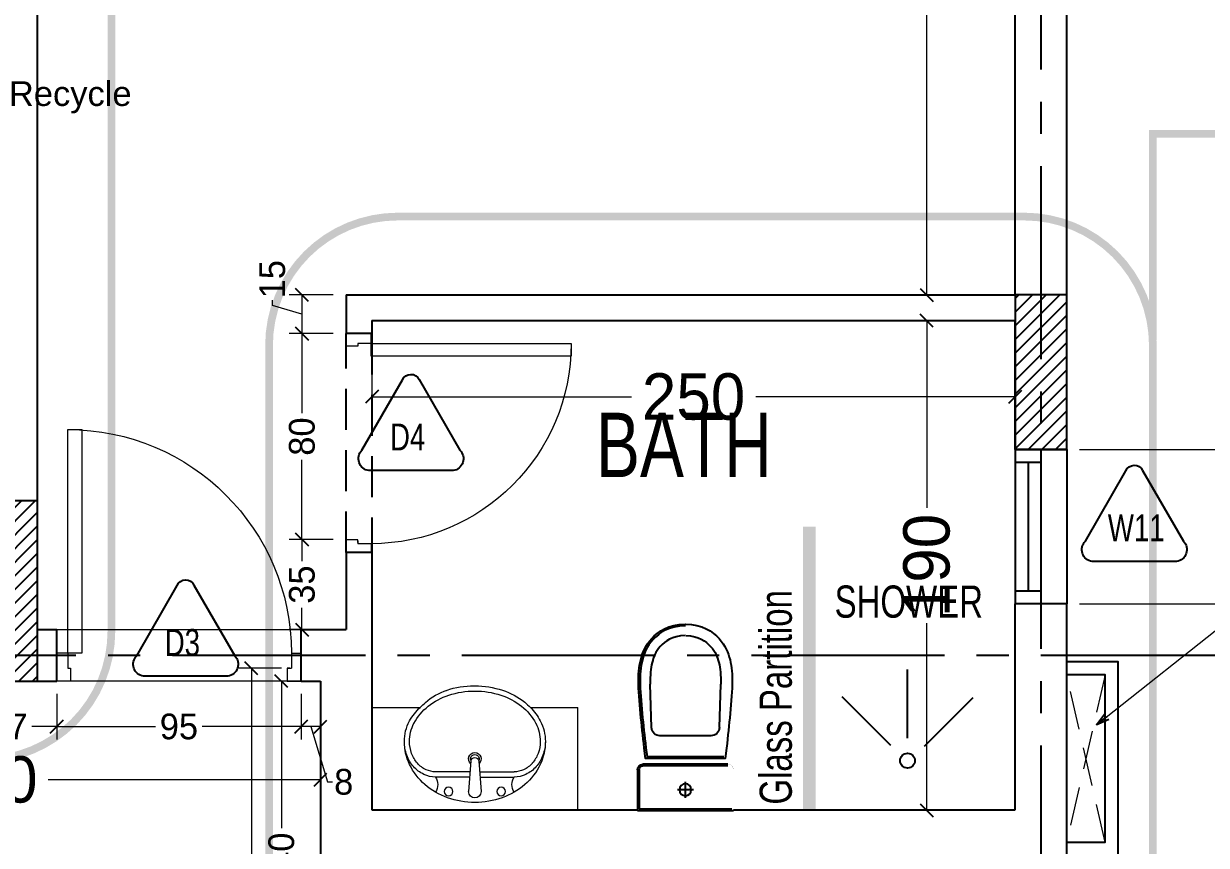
# Model space of a CAD drawing. Header units: centimetres. Extents: x 7997 to 116674, y 1017 to 13844.
# Drawn here: x 35021.7 to 35481.3, y 9523.2 to 9842.3 of the extents above; entities that cross this region are included whole.
import ezdxf
from ezdxf.enums import TextEntityAlignment as Align

# ---------------------------------------------------------------- set-up
doc = ezdxf.new("R2010")
doc.units = ezdxf.units.CM
doc.header["$LTSCALE"] = 200
doc.header["$PDMODE"] = 2
for name, pattern in [('$0$DASHED', [0.75, 0.5, -0.25]), ('CENTER2', [1.125, 0.75, -0.125, 0.125, -0.125]), ('DASHED', [0.75, 0.5, -0.25]), ('HIDDEN2', [4.7625, 3.175, -1.5875])]:
    doc.linetypes.add(name, pattern=pattern)
for name, color, linetype in [('$0$WIN', 6, 'Continuous'), ('AXIS', 9, 'CENTER2'), ('BATH-FUR', 8, 'Continuous'), ('BOLD-TEXT', 4, 'Continuous'), ('COL', 1, 'Continuous'), ('DIM', 11, 'Continuous'), ('STEP', 7, 'Continuous'), ('STEPS', 7, 'Continuous'), ('WINDOR', 6, 'Continuous'), ('wipeout', 85, 'Continuous'), ('Z-RUBBER', 8, 'Continuous')]:
    doc.layers.add(name, color=color, linetype=linetype)
for name, color, linetype, lineweight in [('$1$HAT', 8, 'Continuous', 9), ('FIXTURE', 6, 'Continuous', 13), ('HAT', 8, 'Continuous', 9), ('HATCH', 8, 'Continuous', 5), ('Layer1', 67, 'Continuous', 9), ('TEXT', 6, 'Continuous', 18), ('WALL', 3, 'Continuous', 25)]:
    doc.layers.add(name, color=color, linetype=linetype, lineweight=lineweight)
doc.styles.add('AR-104 1st to 11th TYPICAL FLOOR PLAN$0$ARIAL', font='arial.ttf')
doc.styles.add('style8', font='swisscl.ttf', dxfattribs={"width": 0.8})
doc.styles.add('SWISS', font='swisscl.ttf')
doc.styles.add('T2', font='')
doc.styles.get('T2').set_extended_font_data('Elisia')
doc.dimstyles.new('NORMAL', dxfattribs={"dimtxt": 18, "dimasz": 5, "dimexe": 5, "dimexo": 5, "dimgap": 1, "dimtad": 0, "dimdec": 0, "dimdsep": 46, "dimtxsty": 'T2', "dimblk1": 'OBLIQUE', "dimblk2": 'OBLIQUE', "dimsah": 1, "dimcen": 0.09, "dimclrd": 4, "dimclre": 4, "dimclrt": 6, "dimadec": 0, "dimazin": 0, "dimtfac": 1, "dimtdec": 0, "dimtofl": 0, "dimtmove": 1, "dimatfit": 2, "dimldrblk": 'OPEN30', "dimfxl": 0, "dimtolj": 1, "dimtzin": 0, "dimlwd": 5, "dimlwe": 5, "dimarcsym": 0})
doc.dimstyles.new('NORMAL-1', dxfattribs={"dimtxt": 10, "dimasz": 5, "dimexe": 5, "dimexo": 5, "dimgap": 1, "dimtad": 0, "dimdec": 0, "dimdsep": 46, "dimtxsty": 'T2', "dimblk1": 'OBLIQUE', "dimblk2": 'OBLIQUE', "dimsah": 1, "dimcen": 0.09, "dimclrd": 4, "dimclre": 4, "dimclrt": 6, "dimadec": 0, "dimazin": 0, "dimtfac": 1, "dimtdec": 0, "dimtofl": 0, "dimtmove": 1, "dimatfit": 3, "dimldrblk": 'OPEN30', "dimfxl": 0, "dimtolj": 1, "dimtzin": 0, "dimlwd": 5, "dimlwe": 5, "dimarcsym": 0})
pattern_1 = [(45, (-39757.2027, -54636.4848), (-2.65165043, 2.65165043), [])]

# ---------------------------------------------------------------- blocks, each defined once
blk = doc.blocks.new('_OBLIQUE')
at = {"color": 0, "linetype": 'ByBlock'}
blk.add_line((-0.5, -0.5), (0.5, 0.5), dxfattribs=at)
blk = doc.blocks.new('*D36')
at = {"layer": 'Defpoints', "color": 0, "transparency": 16777216}
for p in [(35372.68, 9727), (35407.08, 9727), (35407.08, 9536.81)]:
    blk.add_point(p, dxfattribs=at)
at = {"layer": 'DIM', "color": 4, "lineweight": 5, "transparency": 16777216}
for p, q in [((35402.08, 9727), (35367.68, 9727)), ((35372.68, 9727), (35372.68, 9654.33)), ((35372.68, 9536.81), (35372.68, 9609.48)), ((35402.08, 9536.81), (35367.68, 9536.81))]:
    blk.add_line(p, q, dxfattribs=at)
at = {"layer": 'DIM', "color": 4, "lineweight": 5, "transparency": 16777216, "xscale": 5, "yscale": 5, "zscale": 5}
for p, rotation in [((35372.68, 9727), 90), ((35372.68, 9536.81), 270)]:
    blk.add_blockref('_OBLIQUE', p, dxfattribs=dict(at, rotation=rotation))
at = {"layer": 'DIM', "color": 6, "transparency": 16777216, "insert": (35372.68, 9631.9), "char_height": 18, "attachment_point": 5, "rotation": 90, "style": 'T2'}
blk.add_mtext('\\A1;190', dxfattribs=at)
blk = doc.blocks.new('_Open30')
at = {"color": 0, "linetype": 'ByBlock', "lineweight": -2}
for p, q in [((-1, 0.268), (0, 0)), ((0, 0), (-1, -0.268)), ((0, 0), (-1, 0))]:
    blk.add_line(p, q, dxfattribs=at)
blk = doc.blocks.new('*D37')
at = {"layer": 'Defpoints', "color": 0, "transparency": 16777216}
for p in [(35157.08, 9727), (35407.08, 9727), (35157.08, 9697.44)]:
    blk.add_point(p, dxfattribs=at)
at = {"layer": 'DIM', "color": 4, "lineweight": 5, "transparency": 16777216}
for p, q in [((35157.08, 9722), (35157.08, 9692.44)), ((35407.08, 9722), (35407.08, 9692.44)), ((35157.08, 9697.44), (35257.94, 9697.44)), ((35407.08, 9697.44), (35306.23, 9697.44))]:
    blk.add_line(p, q, dxfattribs=at)
at = {"layer": 'DIM', "color": 4, "lineweight": 5, "transparency": 16777216, "xscale": 5, "yscale": 5, "zscale": 5, "rotation": 180}
blk.add_blockref('_OBLIQUE', (35157.08, 9697.44), dxfattribs=at)
at = {"layer": 'DIM', "color": 4, "lineweight": 5, "transparency": 16777216, "xscale": 5, "yscale": 5, "zscale": 5}
blk.add_blockref('_OBLIQUE', (35407.08, 9697.44), dxfattribs=at)
at = {"layer": 'DIM', "color": 6, "transparency": 16777216, "insert": (35282.08, 9697.44), "char_height": 18, "attachment_point": 5, "style": 'T2'}
blk.add_mtext('\\A1;250', dxfattribs=at)
blk = doc.blocks.new('*D38')
at = {"layer": 'Defpoints', "color": 0, "transparency": 16777216}
for p in [(35372.68, 10152), (35407.08, 10152), (35407.08, 9737)]:
    blk.add_point(p, dxfattribs=at)
at = {"layer": 'DIM', "color": 4, "lineweight": 5, "transparency": 16777216}
for p, q in [((35402.08, 10152), (35367.68, 10152)), ((35372.68, 10152), (35372.68, 9966.93)), ((35372.68, 9737), (35372.68, 9922.07)), ((35402.08, 9737), (35367.68, 9737))]:
    blk.add_line(p, q, dxfattribs=at)
at = {"layer": 'DIM', "color": 4, "lineweight": 5, "transparency": 16777216, "xscale": 5, "yscale": 5, "zscale": 5}
for p, rotation in [((35372.68, 10152), 90), ((35372.68, 9737), 270)]:
    blk.add_blockref('_OBLIQUE', p, dxfattribs=dict(at, rotation=rotation))
at = {"layer": 'DIM', "color": 6, "transparency": 16777216, "insert": (35372.68, 9944.5), "char_height": 18, "attachment_point": 5, "rotation": 90, "style": 'T2'}
blk.add_mtext('\\A1;415', dxfattribs=at)
blk = doc.blocks.new('*D95')
at = {"layer": 'Defpoints', "color": 0, "transparency": 16777216}
for p in [(35147.08, 9737), (35129.9, 9721.98), (35147.08, 9721.98)]:
    blk.add_point(p, dxfattribs=at)
at = {"layer": 'DIM', "color": 4, "lineweight": 5, "transparency": 16777216}
for p, q in [((35118.4, 9732.94), (35118.4, 9734.94)), ((35142.08, 9737), (35124.9, 9737)), ((35129.9, 9737), (35129.9, 9721.98)), ((35129.9, 9729.49), (35118.4, 9732.94)), ((35142.08, 9721.98), (35124.9, 9721.98))]:
    blk.add_line(p, q, dxfattribs=at)
at = {"layer": 'DIM', "color": 4, "lineweight": 5, "transparency": 16777216, "xscale": 5, "yscale": 5, "zscale": 5}
for p, rotation in [((35129.9, 9737), 90), ((35129.9, 9721.98), 270)]:
    blk.add_blockref('_OBLIQUE', p, dxfattribs=dict(at, rotation=rotation))
at = {"layer": 'DIM', "color": 6, "transparency": 16777216, "insert": (35118.4, 9743.09), "char_height": 10, "attachment_point": 5, "rotation": 90, "style": 'T2'}
blk.add_mtext('\\A1;15', dxfattribs=at)
blk = doc.blocks.new('*D96')
at = {"layer": 'Defpoints', "color": 0, "transparency": 16777216}
for p in [(35147.08, 9721.98), (35129.9, 9641.98), (35147.08, 9641.98)]:
    blk.add_point(p, dxfattribs=at)
at = {"layer": 'DIM', "color": 4, "lineweight": 5, "transparency": 16777216}
for p, q in [((35142.08, 9721.98), (35124.9, 9721.98)), ((35129.9, 9721.98), (35129.9, 9691.08)), ((35129.9, 9641.98), (35129.9, 9672.89)), ((35142.08, 9641.98), (35124.9, 9641.98))]:
    blk.add_line(p, q, dxfattribs=at)
at = {"layer": 'DIM', "color": 4, "lineweight": 5, "transparency": 16777216, "xscale": 5, "yscale": 5, "zscale": 5}
for p, rotation in [((35129.9, 9721.98), 90), ((35129.9, 9641.98), 270)]:
    blk.add_blockref('_OBLIQUE', p, dxfattribs=dict(at, rotation=rotation))
at = {"layer": 'DIM', "color": 6, "transparency": 16777216, "insert": (35129.9, 9681.98), "char_height": 10, "attachment_point": 5, "rotation": 90, "style": 'T2'}
blk.add_mtext('\\A1;80', dxfattribs=at)
blk = doc.blocks.new('*D97')
at = {"layer": 'Defpoints', "color": 0, "transparency": 16777216}
for p in [(35147.08, 9641.98), (35129.9, 9607), (35147.08, 9607)]:
    blk.add_point(p, dxfattribs=at)
at = {"layer": 'DIM', "color": 4, "lineweight": 5, "transparency": 16777216}
for p, q in [((35142.08, 9641.98), (35124.9, 9641.98)), ((35129.9, 9641.98), (35129.9, 9633.59)), ((35129.9, 9607), (35129.9, 9615.4)), ((35142.08, 9607), (35124.9, 9607))]:
    blk.add_line(p, q, dxfattribs=at)
at = {"layer": 'DIM', "color": 4, "lineweight": 5, "transparency": 16777216, "xscale": 5, "yscale": 5, "zscale": 5}
for p, rotation in [((35129.9, 9641.98), 90), ((35129.9, 9607), 270)]:
    blk.add_blockref('_OBLIQUE', p, dxfattribs=dict(at, rotation=rotation))
at = {"layer": 'DIM', "color": 6, "transparency": 16777216, "insert": (35129.9, 9624.49), "char_height": 10, "attachment_point": 5, "rotation": 90, "style": 'T2'}
blk.add_mtext('\\A1;35', dxfattribs=at)
blk = doc.blocks.new('*D98')
at = {"layer": 'Defpoints', "color": 0, "transparency": 16777216}
for p in [(35129.58, 9587), (35137.08, 9587), (35129.58, 9569.33)]:
    blk.add_point(p, dxfattribs=at)
at = {"layer": 'DIM', "color": 4, "lineweight": 5, "transparency": 16777216}
for p, q in [((35129.58, 9582), (35129.58, 9564.33)), ((35137.08, 9582), (35137.08, 9564.33)), ((35137.08, 9569.33), (35129.58, 9569.33)), ((35133.33, 9569.33), (35139.78, 9547.83)), ((35139.78, 9547.83), (35141.78, 9547.83))]:
    blk.add_line(p, q, dxfattribs=at)
at = {"layer": 'DIM', "color": 4, "lineweight": 5, "transparency": 16777216, "xscale": 5, "yscale": 5, "zscale": 5, "rotation": 180}
blk.add_blockref('_OBLIQUE', (35129.58, 9569.33), dxfattribs=at)
at = {"layer": 'DIM', "color": 4, "lineweight": 5, "transparency": 16777216, "xscale": 5, "yscale": 5, "zscale": 5}
blk.add_blockref('_OBLIQUE', (35137.08, 9569.33), dxfattribs=at)
at = {"layer": 'DIM', "color": 6, "transparency": 16777216, "insert": (35146.12, 9547.83), "char_height": 10, "attachment_point": 5, "style": 'T2'}
blk.add_mtext('\\A1;8', dxfattribs=at)
blk = doc.blocks.new('*D99')
at = {"layer": 'Defpoints', "color": 0, "transparency": 16777216}
for p in [(35034.58, 9587), (35129.58, 9587), (35034.58, 9569.33)]:
    blk.add_point(p, dxfattribs=at)
at = {"layer": 'DIM', "color": 4, "lineweight": 5, "transparency": 16777216}
for p, q in [((35034.58, 9582), (35034.58, 9564.33)), ((35129.58, 9582), (35129.58, 9564.33)), ((35034.58, 9569.33), (35072.99, 9569.33)), ((35129.58, 9569.33), (35091.18, 9569.33))]:
    blk.add_line(p, q, dxfattribs=at)
at = {"layer": 'DIM', "color": 4, "lineweight": 5, "transparency": 16777216, "xscale": 5, "yscale": 5, "zscale": 5, "rotation": 180}
blk.add_blockref('_OBLIQUE', (35034.58, 9569.33), dxfattribs=at)
at = {"layer": 'DIM', "color": 4, "lineweight": 5, "transparency": 16777216, "xscale": 5, "yscale": 5, "zscale": 5}
blk.add_blockref('_OBLIQUE', (35129.58, 9569.33), dxfattribs=at)
at = {"layer": 'DIM', "color": 6, "transparency": 16777216, "insert": (35082.08, 9569.33), "char_height": 10, "attachment_point": 5, "style": 'T2'}
blk.add_mtext('\\A1;95', dxfattribs=at)
blk = doc.blocks.new('*D100')
at = {"layer": 'Defpoints', "color": 0, "transparency": 16777216}
for p in [(34997.08, 9587), (35034.58, 9587), (34997.08, 9569.33)]:
    blk.add_point(p, dxfattribs=at)
at = {"layer": 'DIM', "color": 4, "lineweight": 5, "transparency": 16777216}
for p, q in [((34997.08, 9582), (34997.08, 9564.33)), ((35034.58, 9582), (35034.58, 9564.33)), ((34997.08, 9569.33), (35006.74, 9569.33)), ((35034.58, 9569.33), (35024.93, 9569.33))]:
    blk.add_line(p, q, dxfattribs=at)
at = {"layer": 'DIM', "color": 4, "lineweight": 5, "transparency": 16777216, "xscale": 5, "yscale": 5, "zscale": 5, "rotation": 180}
blk.add_blockref('_OBLIQUE', (34997.08, 9569.33), dxfattribs=at)
at = {"layer": 'DIM', "color": 4, "lineweight": 5, "transparency": 16777216, "xscale": 5, "yscale": 5, "zscale": 5}
blk.add_blockref('_OBLIQUE', (35034.58, 9569.33), dxfattribs=at)
at = {"layer": 'DIM', "color": 6, "transparency": 16777216, "insert": (35015.83, 9569.33), "char_height": 10, "attachment_point": 5, "style": 'T2'}
blk.add_mtext('\\A1;37', dxfattribs=at)
blk = doc.blocks.new('*D105')
at = {"layer": 'Defpoints', "color": 0, "transparency": 16777216}
for p in [(35121.91, 9587), (35137.08, 9587), (35137.08, 9447)]:
    blk.add_point(p, dxfattribs=at)
at = {"layer": 'DIM', "color": 4, "lineweight": 5, "transparency": 16777216}
for p, q in [((35132.08, 9587), (35116.91, 9587)), ((35121.91, 9587), (35121.91, 9529.91)), ((35121.91, 9447), (35121.91, 9504.1)), ((35132.08, 9447), (35116.91, 9447))]:
    blk.add_line(p, q, dxfattribs=at)
at = {"layer": 'DIM', "color": 4, "lineweight": 5, "transparency": 16777216, "xscale": 5, "yscale": 5, "zscale": 5}
for p, rotation in [((35121.91, 9587), 90), ((35121.91, 9447), 270)]:
    blk.add_blockref('_OBLIQUE', p, dxfattribs=dict(at, rotation=rotation))
at = {"layer": 'DIM', "color": 6, "transparency": 16777216, "insert": (35121.91, 9517), "char_height": 10, "attachment_point": 5, "rotation": 90, "style": 'T2'}
blk.add_mtext('\\A1;140', dxfattribs=at)
blk = doc.blocks.new('*D106')
at = {"layer": 'Defpoints', "color": 0, "transparency": 16777216}
for p in [(34877.08, 9564.33), (35137.08, 9564.33), (35137.08, 9548.7)]:
    blk.add_point(p, dxfattribs=at)
at = {"layer": 'DIM', "color": 4, "lineweight": 5, "transparency": 16777216}
for p, q in [((34877.08, 9559.33), (34877.08, 9543.7)), ((35137.08, 9559.33), (35137.08, 9543.7)), ((34877.08, 9548.7), (34982.94, 9548.7)), ((35137.08, 9548.7), (35031.23, 9548.7))]:
    blk.add_line(p, q, dxfattribs=at)
at = {"layer": 'DIM', "color": 4, "lineweight": 5, "transparency": 16777216, "xscale": 5, "yscale": 5, "zscale": 5, "rotation": 180}
blk.add_blockref('_OBLIQUE', (34877.08, 9548.7), dxfattribs=at)
at = {"layer": 'DIM', "color": 4, "lineweight": 5, "transparency": 16777216, "xscale": 5, "yscale": 5, "zscale": 5}
blk.add_blockref('_OBLIQUE', (35137.08, 9548.7), dxfattribs=at)
at = {"layer": 'DIM', "color": 6, "transparency": 16777216, "insert": (35007.08, 9548.7), "char_height": 18, "attachment_point": 5, "style": 'T2'}
blk.add_mtext('\\A1;260', dxfattribs=at)
blk = doc.blocks.new('*D107')
at = {"layer": 'Defpoints', "color": 0, "transparency": 16777216}
for p in [(35110.25, 9592), (35126.91, 9592), (35126.91, 9337)]:
    blk.add_point(p, dxfattribs=at)
at = {"layer": 'DIM', "color": 4, "lineweight": 5, "transparency": 16777216}
for p, q in [((35121.91, 9592), (35105.25, 9592)), ((35110.25, 9592), (35110.25, 9488.64)), ((35110.25, 9337), (35110.25, 9440.36)), ((35121.91, 9337), (35105.25, 9337))]:
    blk.add_line(p, q, dxfattribs=at)
at = {"layer": 'DIM', "color": 4, "lineweight": 5, "transparency": 16777216, "xscale": 5, "yscale": 5, "zscale": 5}
for p, rotation in [((35110.25, 9592), 90), ((35110.25, 9337), 270)]:
    blk.add_blockref('_OBLIQUE', p, dxfattribs=dict(at, rotation=rotation))
at = {"layer": 'DIM', "color": 6, "transparency": 16777216, "insert": (35110.25, 9464.5), "char_height": 18, "attachment_point": 5, "rotation": 90, "style": 'T2'}
blk.add_mtext('\\A1;255', dxfattribs=at)
blk = doc.blocks.new('*D866')
at = {"layer": 'Defpoints', "color": 0, "transparency": 16777216}
for p in [(35457.08, 10072), (35427.08, 9677), (35530.5, 9677)]:
    blk.add_point(p, dxfattribs=at)
at = {"layer": 'DIM', "color": 4, "lineweight": 5, "transparency": 16777216}
for p, q in [((35462.08, 10072), (35535.5, 10072)), ((35530.5, 10072), (35530.5, 9898.64)), ((35530.5, 9677), (35530.5, 9850.36)), ((35432.08, 9677), (35535.5, 9677))]:
    blk.add_line(p, q, dxfattribs=at)
at = {"layer": 'DIM', "color": 4, "lineweight": 5, "transparency": 16777216, "xscale": 5, "yscale": 5, "zscale": 5}
for p, rotation in [((35530.5, 10072), 90), ((35530.5, 9677), 270)]:
    blk.add_blockref('_OBLIQUE', p, dxfattribs=dict(at, rotation=rotation))
at = {"layer": 'DIM', "color": 6, "transparency": 16777216, "insert": (35530.5, 9874.5), "char_height": 18, "attachment_point": 5, "rotation": 90, "style": 'T2'}
blk.add_mtext('\\A1;395', dxfattribs=at)
blk = doc.blocks.new('*D867')
at = {"layer": 'Defpoints', "color": 0, "transparency": 16777216}
for p in [(35427.08, 9677), (35427.08, 9617), (35530.5, 9617)]:
    blk.add_point(p, dxfattribs=at)
at = {"layer": 'DIM', "color": 4, "lineweight": 5, "transparency": 16777216}
for p, q in [((35432.08, 9677), (35535.5, 9677)), ((35530.5, 9677), (35530.5, 9662.57)), ((35530.5, 9617), (35530.5, 9631.43)), ((35432.08, 9617), (35535.5, 9617))]:
    blk.add_line(p, q, dxfattribs=at)
at = {"layer": 'DIM', "color": 4, "lineweight": 5, "transparency": 16777216, "xscale": 5, "yscale": 5, "zscale": 5}
for p, rotation in [((35530.5, 9677), 90), ((35530.5, 9617), 270)]:
    blk.add_blockref('_OBLIQUE', p, dxfattribs=dict(at, rotation=rotation))
at = {"layer": 'DIM', "color": 6, "transparency": 16777216, "insert": (35530.5, 9647), "char_height": 18, "attachment_point": 5, "rotation": 90, "style": 'T2'}
blk.add_mtext('\\A1;60', dxfattribs=at)
blk = doc.blocks.new('*D868')
at = {"layer": 'Defpoints', "color": 0, "transparency": 16777216}
for p in [(35427.08, 9617), (35427.08, 9497), (35530.5, 9497)]:
    blk.add_point(p, dxfattribs=at)
at = {"layer": 'DIM', "color": 4, "lineweight": 5, "transparency": 16777216}
for p, q in [((35432.08, 9617), (35535.5, 9617)), ((35530.5, 9617), (35530.5, 9579.43)), ((35530.5, 9497), (35530.5, 9534.57)), ((35432.08, 9497), (35535.5, 9497))]:
    blk.add_line(p, q, dxfattribs=at)
at = {"layer": 'DIM', "color": 4, "lineweight": 5, "transparency": 16777216, "xscale": 5, "yscale": 5, "zscale": 5}
for p, rotation in [((35530.5, 9617), 90), ((35530.5, 9497), 270)]:
    blk.add_blockref('_OBLIQUE', p, dxfattribs=dict(at, rotation=rotation))
at = {"layer": 'DIM', "color": 6, "transparency": 16777216, "insert": (35530.5, 9557), "char_height": 18, "attachment_point": 5, "rotation": 90, "style": 'T2'}
blk.add_mtext('\\A1;120', dxfattribs=at)
blk = doc.blocks.new('A$C414D25BB')
at = {"layer": 'Z-RUBBER', "ltscale": 0.05}
h = blk.add_hatch(dxfattribs=at)
h.set_pattern_fill('ANSI31', color=256, style=0)
h.set_pattern_definition([(45, (-21734.0303, -7392.24753), (-0.08838834765, 0.08838834765), [])])
h.paths.add_polyline_path([(0.114, 0.0618, -5.138733), (0.1155, 0.0618), (0.1155, 0.0603), (0.1162, 0.0603), (0.1155, 0.0581), (0.1162, 0.0581), (0.1147, 0.0556), (0.1132, 0.0581), (0.114, 0.0581), (0.1132, 0.0603), (0.114, 0.0603)])
at = {"layer": 'FIXTURE'}
for p, q in [((0.8572, 0.9156), (0.8572, 0.1156)), ((0.9072, 0.9156), (0.8572, 0.9156)), ((0.9072, 0.1156), (0.9072, 0.9156)), ((0.1072, 0.1156), (0.0722, 0.1156)), ((0.0722, 0.1156), (0.0722, 0.0156)), ((0.1072, 0.1156), (0.1072, 0.0616)), ((0.8572, 0.1156), (0.9072, 0.1156)), ((0.9072, 0.1156), (0.9472, 0.1156)), ((0.9072, 0.1156), (0.9072, 0.0616)), ((0.9472, 0.1156), (0.9472, 0.0156)), ((0.1192, 0.0616), (0.1072, 0.0616)), ((0.1122, 0.0616), (0.1222, 0.0616)), ((0.1222, 0.0616), (0.1222, 0.0156)), ((0.9072, 0.0616), (0.8972, 0.0616)), ((0.8972, 0.0616), (0.8972, 0.0156)), ((0.1222, 0.0156), (0.0722, 0.0156)), ((0.8972, 0.0156), (0.9472, 0.0156))]:
    blk.add_line(p, q, dxfattribs=at)
blk.add_lwpolyline([(0.9055, 0.0616), (0.904, 0.0616)], dxfattribs=at)
blk.add_arc((0.9072, 0.1156), 0.8, 90, 180, dxfattribs=at)
blk = doc.blocks.new('A$C397E50C8')
at = {"layer": 'Layer1', "color": 8}
for p, q in [((0.8, 0.514), (0.8, 0.114)), ((0.385, 0.3222), (0.3755, 0.441)), ((0.415, 0.3222), (0.4245, 0.441)), ((0.38, 0.3845), (0.2477, 0.3845)), ((0.42, 0.3845), (0.5523, 0.3845)), ((0.38, 0.3645), (0.2477, 0.3645)), ((0.42, 0.3645), (0.5523, 0.3645)), ((0, 0.114), (0.1875, 0.114)), ((0.6161, 0.114), (0.8, 0.114))]:
    blk.add_line(p, q, dxfattribs=at)
for centre in [(0.298, 0.441), (0.502, 0.441)]:
    blk.add_circle(centre, 0.017, dxfattribs=at)
for centre, radius, start, end in [((0.3861, 0.2061), 0.275, 109.7015, 130.8429), ((0.4, 0.1673), 0.3162, 90, 109.7015), ((0.4, 0.441), 0.0245, 0, 180), ((0.4, 0.1673), 0.3162, 70.2985, 90), ((0.4139, 0.2061), 0.275, 49.1571, 70.2985), ((0.3647, 0.2308), 0.2423, 130.8429, 154.3988), ((0.1998, 0.4137), 0.0561, 328.5927, 32.0804), ((0.6002, 0.4137), 0.0561, 147.9196, 211.4073), ((0.4353, 0.2308), 0.2423, 25.6012, 49.1571), ((0.2545, 0.2621), 0.1239, 115.1324, 138.557), ((0.2477, 0.2766), 0.1079, 90, 115.1324), ((0.5523, 0.2766), 0.1079, 64.8676, 90), ((0.5455, 0.2621), 0.1239, 41.443, 64.8676), ((0.3317, 0.2466), 0.2057, 154.3988, 180), ((0.2652, 0.2527), 0.1381, 138.557, 159.911), ((0.2652, 0.2527), 0.1181, 138.557, 159.911), ((0.2545, 0.2621), 0.1039, 115.1324, 138.557), ((0.2477, 0.2766), 0.0879, 90, 115.1324), ((0.4, 0.314), 0.0245, 130.1483, 49.8517), ((0.4, 0.314), 0.017, 151.52, 28.48), ((0.4, 0.3234), 0.015, 184.5957, 355.4043), ((0.5523, 0.2766), 0.0879, 64.8676, 90), ((0.5455, 0.2621), 0.1039, 41.443, 64.8676), ((0.5348, 0.2527), 0.1181, 20.089, 41.443), ((0.5348, 0.2527), 0.1381, 20.089, 41.443), ((0.4683, 0.2466), 0.2057, 0, 25.6012), ((0.2818, 0.2466), 0.1558, 159.911, 180), ((0.2818, 0.2466), 0.1358, 159.911, 180), ((0.5182, 0.2466), 0.1358, 0, 20.089), ((0.5182, 0.2466), 0.1558, 0, 20.089), ((0.298, 0.2466), 0.172, 180, 207.7048), ((0.298, 0.2466), 0.152, 180, 207.7048), ((0.502, 0.2466), 0.152, 332.2952, 0), ((0.502, 0.2466), 0.172, 332.2952, 0), ((0.39, 0.3175), 0.2871, 211.6966, 225.1435), ((0.3472, 0.2725), 0.2075, 207.7048, 231.7336), ((0.4528, 0.2725), 0.2075, 308.2664, 332.2952), ((0.4528, 0.2725), 0.2275, 315.8627, 332.2952), ((0.39, 0.3175), 0.2871, 225.1435, 230.6034), ((0.3551, 0.2568), 0.2183, 227.5536, 253.317), ((0.3792, 0.313), 0.2592, 231.7336, 251.9061), ((0.4208, 0.313), 0.2592, 288.0939, 308.2664), ((0.4208, 0.313), 0.2792, 288.0939, 308.2664), ((0.4528, 0.2725), 0.2275, 308.2664, 315.8627), ((0.39, 0.3175), 0.2871, 249.6954, 271.4336), ((0.4, 0.3768), 0.3263, 251.9061, 270), ((0.4, 0.3768), 0.3263, 270, 288.0939), ((0.4, 0.3768), 0.3463, 270, 288.0939), ((0.4, 0.3768), 0.3463, 269.5314, 270)]:
    blk.add_arc(centre, radius, start, end, dxfattribs=at)
blk = doc.blocks.new('CLOSET')
blk.add_wipeout([(-2144343.9545, -2148345.497), (-2144343.7934, -2148345.4974), (-2144343.7873, -2148345.4993), (-2144343.7794, -2148345.505), (-2144343.7776, -2148345.508), (-2144343.7751, -2148345.515), (-2144343.7744, -2148345.5189), (-2144343.7744, -2148345.8484), (-2144343.7759, -2148345.8564), (-2144343.7786, -2148345.8613), (-2144343.7808, -2148345.8639), (-2144343.7831, -2148345.8657), (-2144343.7887, -2148345.8686), (-2144343.7919, -2148345.8699), (-2144343.7963, -2148345.8703), (-2144343.9545, -2148345.8703), (-2144343.9545, -2148345.5064)]).dxf.layer = 'wipeout'
at = {"layer": 'BATH-FUR', "color": 8, "linetype": 'Continuous'}
for p, q in [((-2144343.9545, -2148345.8703), (-2144343.9545, -2148345.497)), ((-2144343.9479, -2148345.8638), (-2144343.9479, -2148345.5036)), ((-2144343.781, -2148345.5189), (-2144343.781, -2148345.8484)), ((-2144343.8736, -2148345.6527), (-2144343.8736, -2148345.7146)), ((-2144343.9045, -2148345.6837), (-2144343.8426, -2148345.6837)), ((-2144343.7963, -2148345.8703), (-2144343.9545, -2148345.8703)), ((-2144343.7963, -2148345.8638), (-2144343.9479, -2148345.8638))]:
    blk.add_line(p, q, dxfattribs=at)
blk.add_circle((-2144343.8736, -2148345.6838), 0.0231, dxfattribs=at)
blk.add_arc((-2144343.7963, -2148345.8484), 0.0153, 270, 0, dxfattribs=at)
blk.add_wipeout([(-2144343.7525, -2148345.529), (-2144343.6907, -2148345.5216), (-2144343.6597, -2148345.5181), (-2144343.6433, -2148345.5164), (-2144343.6188, -2148345.5138), (-2144343.6024, -2148345.5122), (-2144343.5802, -2148345.51), (-2144343.5662, -2148345.5087), (-2144343.5443, -2148345.5068), (-2144343.5269, -2148345.5052), (-2144343.5042, -2148345.5036), (-2144343.4818, -2148345.5024), (-2144343.4616, -2148345.5017), (-2144343.4433, -2148345.5016), (-2144343.4304, -2148345.502), (-2144343.4241, -2148345.5022), (-2144343.4064, -2148345.5037), (-2144343.4006, -2148345.5043), (-2144343.3841, -2148345.5069), (-2144343.3682, -2148345.5103), (-2144343.3578, -2148345.513), (-2144343.3464, -2148345.5167), (-2144343.3403, -2148345.5191), (-2144343.331, -2148345.5231), (-2144343.3209, -2148345.5283), (-2144343.3093, -2148345.5352), (-2144343.3036, -2148345.5392), (-2144343.2967, -2148345.5442), (-2144343.2916, -2148345.5486), (-2144343.2841, -2148345.5554), (-2144343.276, -2148345.5631), (-2144343.2639, -2148345.5775), (-2144343.2521, -2148345.5953), (-2144343.2478, -2148345.6028), (-2144343.2424, -2148345.6158), (-2144343.239, -2148345.625), (-2144343.2361, -2148345.6348), (-2144343.234, -2148345.644), (-2144343.2331, -2148345.6494), (-2144343.2308, -2148345.6692), (-2144343.2303, -2148345.6868), (-2144343.2309, -2148345.7003), (-2144343.2319, -2148345.7114), (-2144343.2337, -2148345.7216), (-2144343.2349, -2148345.7287), (-2144343.2385, -2148345.741), (-2144343.2421, -2148345.7512), (-2144343.2442, -2148345.7563), (-2144343.2497, -2148345.767), (-2144343.2521, -2148345.7723), (-2144343.2594, -2148345.7837), (-2144343.2683, -2148345.7954), (-2144343.2781, -2148345.8063), (-2144343.2916, -2148345.819), (-2144343.2991, -2148345.825), (-2144343.3105, -2148345.833), (-2144343.3171, -2148345.8374), (-2144343.3272, -2148345.8428), (-2144343.3373, -2148345.8474), (-2144343.3526, -2148345.8529), (-2144343.363, -2148345.8559), (-2144343.3787, -2148345.8597), (-2144343.4006, -2148345.8633), (-2144343.4367, -2148345.8659), (-2144343.4639, -2148345.8659), (-2144343.4943, -2148345.8646), (-2144343.5186, -2148345.863), (-2144343.5436, -2148345.861), (-2144343.5774, -2148345.8579), (-2144343.6106, -2148345.8546), (-2144343.627, -2148345.8529), (-2144343.6559, -2148345.8499), (-2144343.6729, -2148345.848), (-2144343.6936, -2148345.8457), (-2144343.7223, -2148345.8421), (-2144343.7525, -2148345.8386), (-2144343.7525, -2148345.5476)]).dxf.layer = 'wipeout'
at = {"color": 8, "ltscale": 0.001, "const_width": 0.000508}
for points in [[(-2144343.9545, -2148345.497), (-2144343.7963, -2148345.497), (-2144343.7906, -2148345.4978), (-2144343.7839, -2148345.5008), (-2144343.7794, -2148345.505), (-2144343.7759, -2148345.5111), (-2144343.7744, -2148345.5189), (-2144343.7744, -2148345.8484), (-2144343.7759, -2148345.8564), (-2144343.7786, -2148345.8613), (-2144343.7808, -2148345.8639), (-2144343.7854, -2148345.8674), (-2144343.7919, -2148345.8699), (-2144343.7963, -2148345.8703), (-2144343.9545, -2148345.8703), (-2144343.9545, -2148345.497)], [(-2144343.7525, -2148345.529), (-2144343.7525, -2148345.8386), (-2144343.6515, -2148345.8504), (-2144343.5858, -2148345.857), (-2144343.5269, -2148345.8624), (-2144343.4865, -2148345.865), (-2144343.4464, -2148345.866), (-2144343.421, -2148345.8651), (-2144343.4006, -2148345.8633), (-2144343.3787, -2148345.8597), (-2144343.363, -2148345.8559), (-2144343.3475, -2148345.8513), (-2144343.3323, -2148345.8451), (-2144343.3171, -2148345.8374), (-2144343.3039, -2148345.8286), (-2144343.2944, -2148345.8213), (-2144343.2832, -2148345.8114), (-2144343.2731, -2148345.8011), (-2144343.2635, -2148345.7896), (-2144343.2552, -2148345.7777), (-2144343.2442, -2148345.7563), (-2144343.24, -2148345.7461), (-2144343.2349, -2148345.7289), (-2144343.2313, -2148345.7076), (-2144343.2305, -2148345.693), (-2144343.2302, -2148345.6806), (-2144343.231, -2148345.6647), (-2144343.2331, -2148345.6494), (-2144343.2349, -2148345.6387), (-2144343.2406, -2148345.6197), (-2144343.2507, -2148345.5979), (-2144343.2639, -2148345.5775), (-2144343.276, -2148345.5631), (-2144343.2887, -2148345.5511), (-2144343.3036, -2148345.5392), (-2144343.3145, -2148345.5319), (-2144343.3272, -2148345.5248), (-2144343.3424, -2148345.5182), (-2144343.3526, -2148345.5147), (-2144343.3714, -2148345.5096), (-2144343.3877, -2148345.5063), (-2144343.4043, -2148345.5039), (-2144343.4304, -2148345.502), (-2144343.4518, -2148345.5015), (-2144343.4713, -2148345.5019), (-2144343.4922, -2148345.5028), (-2144343.5042, -2148345.5036), (-2144343.5223, -2148345.5049), (-2144343.5662, -2148345.5087), (-2144343.5942, -2148345.5114), (-2144343.6224, -2148345.5142), (-2144343.6515, -2148345.5172), (-2144343.6907, -2148345.5216), (-2144343.7525, -2148345.529)]]:
    blk.add_lwpolyline(points, dxfattribs=at)
at = {"layer": 'BATH-FUR', "color": 8, "linetype": 'Continuous'}
for p, q in [((-2144343.7744, -2148345.5189), (-2144343.7744, -2148345.8484)), ((-2144343.7459, -2148345.5348), (-2144343.7459, -2148345.8328)), ((-2144343.6637, -2148345.5842), (-2144343.6637, -2148345.7825)), ((-2144343.6319, -2148345.5514), (-2144343.4631, -2148345.5464)), ((-2144343.6319, -2148345.8153), (-2144343.4631, -2148345.8203))]:
    blk.add_line(p, q, dxfattribs=at)
for points in [[(-2144343.23, -2148345.6841), (-2144343.2313, -2148345.66), (-2144343.2349, -2148345.6387), (-2144343.2406, -2148345.6197), (-2144343.2478, -2148345.6028), (-2144343.2564, -2148345.5879), (-2144343.2659, -2148345.5747), (-2144343.276, -2148345.5631), (-2144343.2864, -2148345.553), (-2144343.2967, -2148345.5442), (-2144343.307, -2148345.5367), (-2144343.3171, -2148345.5302), (-2144343.3272, -2148345.5248), (-2144343.3373, -2148345.5202), (-2144343.3475, -2148345.5163), (-2144343.3578, -2148345.513), (-2144343.3682, -2148345.5103), (-2144343.3787, -2148345.5079), (-2144343.3895, -2148345.5059), (-2144343.4006, -2148345.5043), (-2144343.4121, -2148345.5031), (-2144343.4241, -2148345.5022), (-2144343.4367, -2148345.5017), (-2144343.4499, -2148345.5015), (-2144343.4639, -2148345.5017), (-2144343.4787, -2148345.5022), (-2144343.4943, -2148345.5029), (-2144343.5104, -2148345.504), (-2144343.5269, -2148345.5052), (-2144343.5436, -2148345.5066), (-2144343.5605, -2148345.5081), (-2144343.5774, -2148345.5097), (-2144343.5942, -2148345.5114), (-2144343.6106, -2148345.513), (-2144343.627, -2148345.5147), (-2144343.6433, -2148345.5164), (-2144343.6597, -2148345.5181), (-2144343.6764, -2148345.52), (-2144343.6936, -2148345.5219), (-2144343.7113, -2148345.524), (-2144343.7525, -2148345.529), (-2144343.7525, -2148345.8386), (-2144343.7113, -2148345.8436), (-2144343.6936, -2148345.8457), (-2144343.6764, -2148345.8476), (-2144343.6597, -2148345.8495), (-2144343.6433, -2148345.8512), (-2144343.627, -2148345.8529), (-2144343.6106, -2148345.8546), (-2144343.5942, -2148345.8562), (-2144343.5774, -2148345.8579), (-2144343.5605, -2148345.8595), (-2144343.5436, -2148345.861), (-2144343.5269, -2148345.8624), (-2144343.5104, -2148345.8636), (-2144343.4943, -2148345.8646), (-2144343.4787, -2148345.8654), (-2144343.4639, -2148345.8659), (-2144343.4499, -2148345.8661), (-2144343.4367, -2148345.8659), (-2144343.4241, -2148345.8654), (-2144343.4121, -2148345.8645), (-2144343.4006, -2148345.8633), (-2144343.3895, -2148345.8617), (-2144343.3787, -2148345.8597), (-2144343.3682, -2148345.8573), (-2144343.3578, -2148345.8546), (-2144343.3475, -2148345.8513), (-2144343.3373, -2148345.8474), (-2144343.3272, -2148345.8428), (-2144343.3171, -2148345.8374), (-2144343.307, -2148345.8309), (-2144343.2967, -2148345.8234), (-2144343.2864, -2148345.8146), (-2144343.276, -2148345.8045), (-2144343.2659, -2148345.7929), (-2144343.2564, -2148345.7797), (-2144343.2478, -2148345.7648), (-2144343.2406, -2148345.7479), (-2144343.2349, -2148345.7289), (-2144343.2313, -2148345.7076), (-2144343.23, -2148345.6835)], [(-2144343.2365, -2148345.6832), (-2144343.2378, -2148345.7069), (-2144343.2414, -2148345.7274), (-2144343.2468, -2148345.7457), (-2144343.2537, -2148345.7618), (-2144343.2619, -2148345.7762), (-2144343.2711, -2148345.7888), (-2144343.2808, -2148345.7999), (-2144343.2908, -2148345.8097), (-2144343.3008, -2148345.8182), (-2144343.3107, -2148345.8255), (-2144343.3204, -2148345.8317), (-2144343.3301, -2148345.8369), (-2144343.3398, -2148345.8414), (-2144343.3496, -2148345.8451), (-2144343.3596, -2148345.8482), (-2144343.3697, -2148345.8509), (-2144343.38, -2148345.8532), (-2144343.3906, -2148345.8552), (-2144343.4014, -2148345.8567), (-2144343.4127, -2148345.858), (-2144343.4245, -2148345.8588), (-2144343.4369, -2148345.8593), (-2144343.4499, -2148345.8595), (-2144343.4638, -2148345.8593), (-2144343.4785, -2148345.8589), (-2144343.4939, -2148345.8581), (-2144343.5099, -2148345.8571), (-2144343.5263, -2148345.8558), (-2144343.5431, -2148345.8544), (-2144343.5599, -2148345.8529), (-2144343.5768, -2148345.8513), (-2144343.5935, -2148345.8497), (-2144343.61, -2148345.848), (-2144343.6263, -2148345.8464), (-2144343.6426, -2148345.8447), (-2144343.659, -2148345.8429), (-2144343.6757, -2148345.8411), (-2144343.6928, -2148345.8392), (-2144343.7105, -2148345.8371), (-2144343.7459, -2148345.8328), (-2144343.7459, -2148345.5348)], [(-2144343.2749, -2148345.6822), (-2144343.276, -2148345.6638), (-2144343.2789, -2148345.6476), (-2144343.2832, -2148345.6338), (-2144343.2885, -2148345.6218), (-2144343.2947, -2148345.6112), (-2144343.3016, -2148345.6018), (-2144343.3092, -2148345.5933), (-2144343.3171, -2148345.5856), (-2144343.3251, -2148345.5789), (-2144343.3329, -2148345.5732), (-2144343.3404, -2148345.5685), (-2144343.3478, -2148345.5645), (-2144343.3552, -2148345.5612), (-2144343.3628, -2148345.5584), (-2144343.3708, -2148345.5559), (-2144343.3792, -2148345.5536), (-2144343.3881, -2148345.5517), (-2144343.3972, -2148345.55), (-2144343.4066, -2148345.5487), (-2144343.4165, -2148345.5476), (-2144343.427, -2148345.5469), (-2144343.4382, -2148345.5464), (-2144343.4631, -2148345.5463)], [(-2144343.2749, -2148345.6846), (-2144343.276, -2148345.7029), (-2144343.2789, -2148345.7191), (-2144343.2832, -2148345.7329), (-2144343.2885, -2148345.745), (-2144343.2947, -2148345.7555), (-2144343.3016, -2148345.7649), (-2144343.3092, -2148345.7734), (-2144343.3171, -2148345.7811), (-2144343.3251, -2148345.7879), (-2144343.3329, -2148345.7935), (-2144343.3404, -2148345.7982), (-2144343.3478, -2148345.8022), (-2144343.3552, -2148345.8055), (-2144343.3628, -2148345.8083), (-2144343.3708, -2148345.8108), (-2144343.3792, -2148345.8131), (-2144343.3881, -2148345.815), (-2144343.3972, -2148345.8167), (-2144343.4066, -2148345.818), (-2144343.4165, -2148345.8191), (-2144343.427, -2148345.8198), (-2144343.4382, -2148345.8203), (-2144343.4631, -2148345.8205)]]:
    blk.add_lwpolyline(points, dxfattribs=at)
for centre, radius, start, end in [((-2144343.6309, -2148345.5842), 0.0329, 91.6968, 180), ((-2144343.6309, -2148345.7825), 0.0329, 180, 268.3032), ((-2144343.7963, -2148345.8484), 0.0219, 270, 0)]:
    blk.add_arc(centre, radius, start, end, dxfattribs=at)
blk = doc.blocks.new('05-GF COLUMNS-Essa', base_point=(34188.06, 8657))
at = {"layer": 'COL', "ltscale": 0.05}
h = blk.add_hatch(dxfattribs=at)
h.set_pattern_fill('ANSI31', color=8, scale=30)
h.set_pattern_definition(pattern_1)
h.paths.add_polyline_path([(35208.06, 9677), (35228.06, 9677), (35228.06, 9737), (35208.06, 9737)])
h = blk.add_hatch(dxfattribs=at)
h.set_pattern_fill('ANSI31', color=8, scale=30)
h.set_pattern_definition(pattern_1)
h.paths.add_polyline_path([(34808.06, 9587), (34828.06, 9587), (34828.06, 9657), (34808.06, 9657)])
at = {"layer": 'COL'}
for points in [[(35208.06, 9677), (35228.06, 9677), (35228.06, 9737), (35208.06, 9737)], [(34808.06, 9587), (34828.06, 9587), (34828.06, 9657), (34808.06, 9657)]]:
    blk.add_lwpolyline(points, close=True, dxfattribs=at)
blk = doc.blocks.new('02-GROUND FLOOR PLAN-selattin', base_point=(28755.36, 25545.28))
at = {"layer": '$0$WIN'}
for points in [[(28725.36, 24882.78), (28745.36, 24882.78), (28745.36, 24957.78), (28725.36, 24957.78)], [(28725.36, 24887.78), (28740.36, 24887.78), (28740.36, 24952.78), (28725.36, 24952.78)]]:
    blk.add_lwpolyline(points, dxfattribs=at)
at = {"layer": '$1$HAT', "linetype": '$0$DASHED', "ltscale": 0.15}
for p, q in [((28740.36, 24952.78), (28725.36, 24887.78)), ((28740.36, 24887.78), (28725.36, 24952.78))]:
    blk.add_line(p, q, dxfattribs=at)
at = {"layer": 'BATH-FUR'}
for p, q in [((28663.49, 24928.13), (28663.49, 24954.81)), ((28657.03, 24925.28), (28638.15, 24944.15)), ((28670.14, 24925.05), (28689.01, 24943.92))]:
    blk.add_line(p, q, dxfattribs=at)
blk.add_circle((28663.49, 24919.39), 2.88, dxfattribs=at)
at = {"layer": 'DIM', "color": 8, "const_width": 5}
blk.add_lwpolyline([(28625.36, 24900.08), (28625.36, 25010.28)], dxfattribs=at)
at = {"layer": 'HAT', "ltscale": 0.15}
for p, q in [((28332.86, 24970.28), (28427.86, 24970.28)), ((28427.86, 24950.28), (28332.86, 24950.28))]:
    blk.add_line(p, q, dxfattribs=at)
at = {"layer": 'STEPS', "color": 8, "linetype": 'HIDDEN2', "ltscale": 0.025}
for p, q in [((28445.36, 25000.26), (28445.36, 25085.26)), ((28455.36, 25085.26), (28455.36, 25000.26))]:
    blk.add_line(p, q, dxfattribs=at)
at = {"layer": 'WALL'}
for p, q in [((28325.36, 24970.28), (28325.36, 25515.28)), ((28705.36, 25100.28), (28705.36, 25515.28)), ((28445.36, 25100.28), (28705.36, 25100.28)), ((28445.36, 25100.28), (28445.36, 25085.26)), ((28455.36, 25090.28), (28705.36, 25090.28)), ((28455.36, 25090.28), (28455.36, 25085.26)), ((28705.36, 25040.28), (28705.36, 25090.28)), ((28455.36, 25085.26), (28445.36, 25085.26)), ((28725.36, 25040.28), (28705.36, 25040.28)), ((28445.36, 25000.26), (28445.36, 24970.28)), ((28455.36, 25000.26), (28445.36, 25000.26)), ((28455.36, 25000.26), (28455.36, 24900.28)), ((28725.36, 24980.28), (28705.36, 24980.28)), ((28705.36, 24900.28), (28705.36, 24980.28)), ((28725.36, 24860.28), (28725.36, 24980.28)), ((28325.36, 24970.28), (28332.86, 24970.28)), ((28332.86, 24950.28), (28332.86, 24970.28)), ((28427.86, 24970.28), (28445.36, 24970.28)), ((28427.86, 24950.28), (28427.86, 24970.28)), ((28295.36, 24950.28), (28332.86, 24950.28)), ((28427.86, 24950.28), (28435.36, 24950.28)), ((28435.36, 24950.28), (28435.36, 24810.28)), ((28455.36, 24900.28), (28705.36, 24900.28))]:
    blk.add_line(p, q, dxfattribs=at)
blk.add_lwpolyline([(28725.36, 25040.28), (28725.36, 25435.28), (28755.36, 25435.28), (28755.36, 25565.28), (28625.36, 25565.28), (28625.36, 25535.28), (28615.36, 25535.28)], dxfattribs=at)
at = {"layer": 'WINDOR'}
for p, q in [((28705.36, 25040.28), (28705.36, 24980.28)), ((28715.36, 25040.28), (28715.36, 24980.28)), ((28725.36, 25040.28), (28725.36, 24980.28)), ((28705.36, 25035.28), (28715.36, 25035.28)), ((28710.36, 25035.28), (28710.36, 24985.28)), ((28705.36, 24985.28), (28715.36, 24985.28))]:
    blk.add_line(p, q, dxfattribs=at)
at = {"layer": 'WALL', "color": 0, "xscale": -97.1428572279331, "yscale": 97.1428572279331, "zscale": 97.1428572279331, "rotation": 270}
blk.add_blockref('A$C414D25BB', (28443.84, 24993.24), dxfattribs=at)
at = {"layer": 'WALL', "color": 0, "xscale": -108.5714285601499, "yscale": 108.5714285601499, "zscale": 108.5714285601499}
blk.add_blockref('A$C414D25BB', (28435.7, 24948.58), dxfattribs=at)
at = {"layer": 'WALL', "xscale": -99.99999999999999, "yscale": 99.99999999999999, "zscale": 99.99999999999999, "rotation": 179.9999997198161}
blk.add_blockref('A$C397E50C8', (28455.36, 24951.48), dxfattribs=at)
at = {"layer": 'TEXT', "style": 'style8'}
for s, height, p in [('BATH', 25, (28542.43, 25029.5)), ('SHOWER', 12.5, (28635.16, 24974.91))]:
    blk.add_text(s, height=height, dxfattribs=at).set_placement(p)
blk.add_text('Glass Partition', height=12.5, rotation=90, dxfattribs=at).set_placement((28618.53, 24902.31))
at = {"layer": 'BATH-FUR', "xscale": -100.0000000000007, "yscale": 100.0000000000007, "zscale": 100.0000000000007, "rotation": 270}
blk.add_blockref('CLOSET', (214863145.54, 214459295.42), dxfattribs=at)
at = {"color": 6, "ltscale": 2}
blk.add_blockref('05-GF COLUMNS-Essa', (27685.36, 24020.28), dxfattribs=at)
blk = doc.blocks.new('09-GRID LINE PLAN-Essa', base_point=(37178.06, 7462))
at = {"layer": 'AXIS', "ltscale": 0.5}
for p, q in [((38218.06, 7462), (38218.06, 5332)), ((38518.06, 6597), (36878.06, 6597))]:
    blk.add_line(p, q, dxfattribs=at)

msp = doc.modelspace()

# ---------------------------------------------------------------- linework, layer by layer
at = {"layer": 'DIM', "color": 0, "linetype": 'DASHED', "ltscale": 0.2, "const_width": 3}
for points in [[(34716.7445, 9556.3975), (35005.8461, 9556.3975, 0.41421356), (35055.8461, 9606.3975), (35055.8461, 10055.5522, 0.41421356), (35005.8461, 10105.5522), (34716.7445, 10105.5522, 0.41421356), (34666.7445, 10055.5522), (34666.7445, 9606.3975, 0.41421356)], [(35167.1077, 9306.4752), (35410.5486, 9306.4752, 0.41421356), (35460.5486, 9356.4752), (35460.5486, 9717.4264, 0.41421356), (35410.5486, 9767.4264), (35167.1077, 9767.4264, 0.41421356), (35117.1077, 9717.4264), (35117.1077, 9356.4752, 0.41421356)]]:
    msp.add_lwpolyline(points, format="xyb", close=True, dxfattribs=at)
msp.add_lwpolyline([(35460.5486, 9719.2927), (35460.5486, 9799.5603), (35501.8229, 9799.5603)], dxfattribs=at)
at = {"layer": 'STEP'}
for points in [[(35168.9783, 9703.981, -0.64981449), (35175.4383, 9704.1202), (35191.2891, 9676.6658, -0.61363207), (35188.6527, 9668.7429), (35155.8442, 9668.7429, -0.61363207), (35153.2079, 9676.6658)], [(35450.0896, 9668.6777, -0.64981449), (35456.5496, 9668.8169), (35472.4005, 9641.3625, -0.61363207), (35469.7641, 9633.4396), (35436.9556, 9633.4396, -0.61363207), (35434.3192, 9641.3625)], [(35081.4424, 9624.1656, -0.64981449), (35087.9024, 9624.3049), (35103.7533, 9596.8505, -0.61363207), (35101.1169, 9588.9275), (35068.3084, 9588.9275, -0.61363207), (35065.672, 9596.8505)]]:
    msp.add_lwpolyline(points, format="xyb", close=True, dxfattribs=at)

# ---------------------------------------------------------------- texts
at = {"layer": 'TEXT', "style": 'SWISS'}
for s, p in [('D4', (35164.1147, 9676.5889)), ('W11', (35443.0659, 9641.2856)), ('D3', (35076.5788, 9596.7736))]:
    msp.add_text(s, height=10.45094, dxfattribs=at).set_placement(p)

# ---------------------------------------------------------------- dimensions: what is measured, and where the dimension line sits
at = {"layer": 'DIM'}
for base, p1, p2, dimstyle, picture, middle in [((35372.6782, 10152.002), (35407.0822, 9737.002), (35407.0822, 10152.002), 'NORMAL', '*D38', (35372.6782, 9944.502)), ((35530.4971, 9677.002), (35457.0822, 10072.002), (35427.0822, 9677.002), 'NORMAL', '*D866', (35530.4971, 9874.502)), ((35129.903, 9721.9845), (35147.0822, 9737.002), (35147.0822, 9721.9845), 'NORMAL-1', '*D95', (35118.403, 9735.9433)), ((35372.6782, 9727.002), (35407.0822, 9536.8075), (35407.0822, 9727.002), 'NORMAL', '*D36', (35372.6782, 9631.9048)), ((35129.903, 9641.9845), (35147.0822, 9721.9845), (35147.0822, 9641.9845), 'NORMAL-1', '*D96', (35129.903, 9681.9845)), ((35530.4971, 9617.002), (35427.0822, 9677.002), (35427.0822, 9617.002), 'NORMAL', '*D867', (35530.4971, 9647.002)), ((35129.903, 9607.002), (35147.0822, 9641.9845), (35147.0822, 9607.002), 'NORMAL-1', '*D97', (35129.903, 9624.4933)), ((35530.4971, 9497.002), (35427.0822, 9617.002), (35427.0822, 9497.002), 'NORMAL', '*D868', (35530.4971, 9557.002)), ((35110.2458, 9592.002), (35126.9128, 9337.002), (35126.9128, 9592.002), 'NORMAL', '*D107', (35110.2458, 9464.502)), ((35121.9128, 9587.002), (35137.0822, 9447.002), (35137.0822, 9587.002), 'NORMAL-1', '*D105', (35121.9128, 9517.002))]:
    dim = msp.add_linear_dim(base=base, p1=p1, p2=p2, angle=90, dimstyle=dimstyle, dxfattribs=at)
    dim.commit()
    dim.dimension.update_dxf_attribs({"geometry": picture, "text_midpoint": middle})
for base, p1, p2, dimstyle, picture, middle in [((35157.0822, 9697.4399), (35407.0822, 9727.002), (35157.0822, 9727.002), 'NORMAL', '*D37', (35282.0822, 9697.4399)), ((34997.0821871194, 9569.3348831046), (35034.5821871008, 9587.0020421557), (34997.0821871194, 9587.0020420468), 'NORMAL-1', '*D100', (35015.8321871101, 9569.3348831046)), ((35034.5822, 9569.3349), (35129.5822, 9587.002), (35034.5822, 9587.002), 'NORMAL-1', '*D99', (35082.0822, 9569.3349)), ((35129.5821870915, 9569.3348831046), (35137.0821870915, 9587.0020420747), (35129.5821870915, 9587.0020421619), 'NORMAL-1', '*D98', (35142.7821870915, 9547.8348831046)), ((35137.0822, 9548.7041), (34877.0822, 9564.3349), (35137.0822, 9564.3349), 'NORMAL', '*D106', (35007.0822, 9548.7041))]:
    dim = msp.add_linear_dim(base=base, p1=p1, p2=p2, dimstyle=dimstyle, dxfattribs=at)
    dim.commit()
    dim.dimension.update_dxf_attribs({"geometry": picture, "text_midpoint": middle})

# ---------------------------------------------------------------- leaders
at = {"layer": 'HATCH'}
msp.add_leader([(35438.709, 9570.0041), (35535.5536, 9646.7757), (35655.269, 9646.7757)], dimstyle='NORMAL-1', override={"dimgap": 1, "dimtad": 0, "dimfxl": 0.12, "dimfxlon": 1}, dxfattribs=at)

# ---------------------------------------------------------------- next in the draw order: block references
at = {"layer": 'DIM', "linetype": 'Continuous'}
msp.add_blockref('02-GROUND FLOOR PLAN-selattin', (35457.0822, 10182.002), dxfattribs=at)

# ---------------------------------------------------------------- next in the draw order: block references
at = {"layer": 'COL', "linetype": 'Continuous'}
msp.add_blockref('09-GRID LINE PLAN-Essa', (34377.0822, 10462.002), dxfattribs=at)

# ---------------------------------------------------------------- next in the draw order: texts
at = {"layer": 'BOLD-TEXT', "style": 'AR-104 1st to 11th TYPICAL FLOOR PLAN$0$ARIAL'}
msp.add_text('Recycle ', height=9.6, dxfattribs=at).set_placement((35041.7219, 9810.3783), align=Align.CENTER)

doc.saveas('drawing.dxf')
